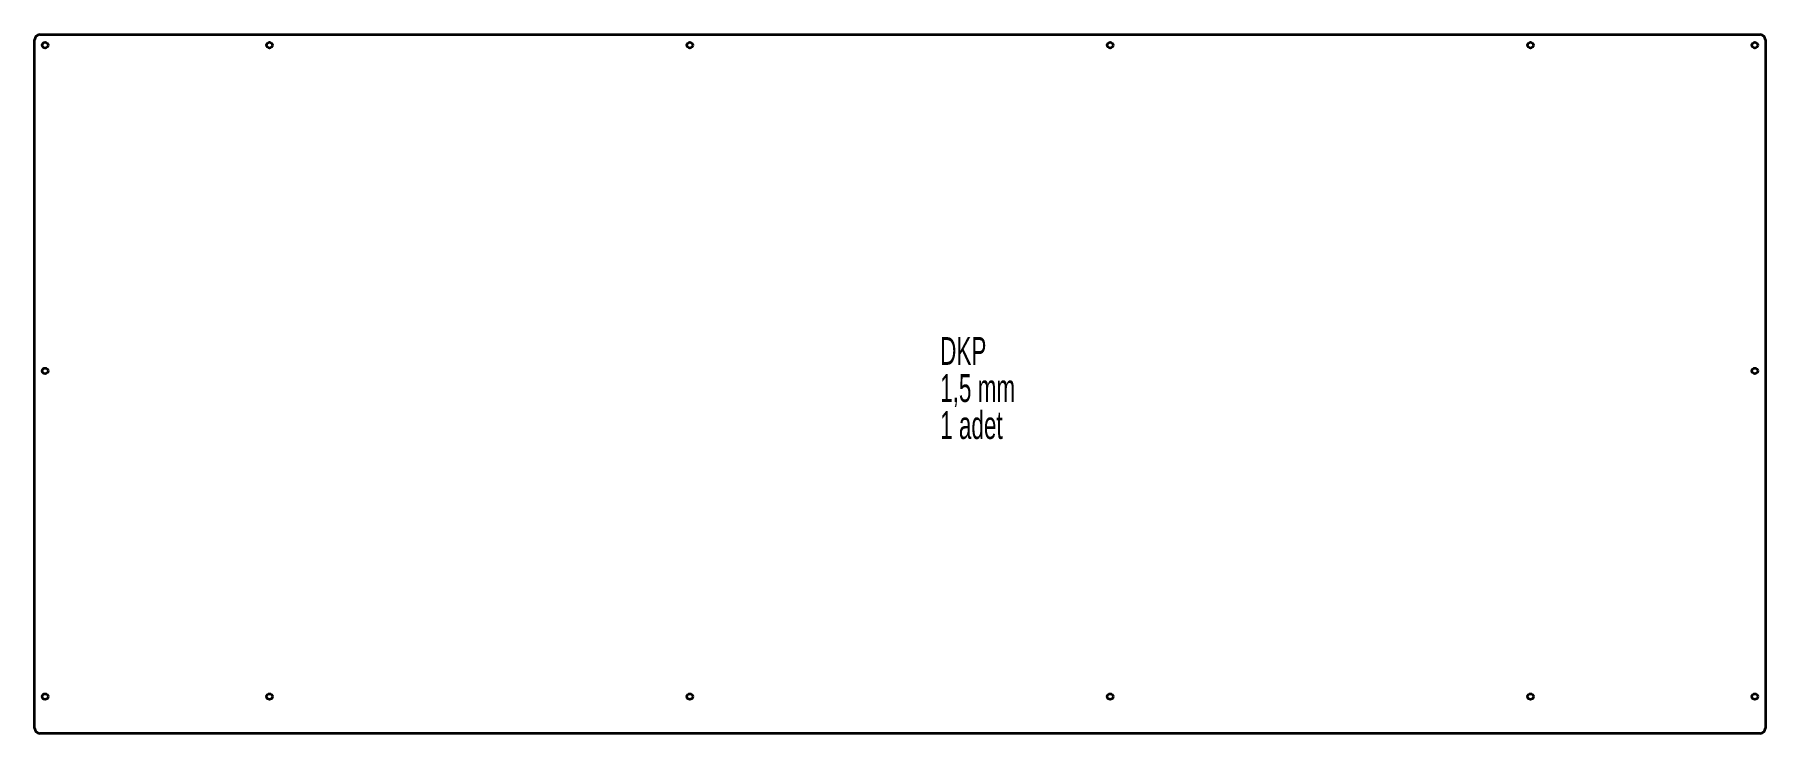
# Model space of a CAD drawing. Header units: millimetres. Extents: x -506 to 1141, y -213 to 452.
import ezdxf

# ---------------------------------------------------------------- set-up
doc = ezdxf.new("R2010")
doc.units = ezdxf.units.MM
doc.styles.add('SLDTEXTSTYLE0', font='TXT', dxfattribs={"width": 0.605})

# ---------------------------------------------------------------- blocks, each defined once
blk = doc.blocks.new('SW_NOTE_0')
at = {"color": 0, "linetype": 'Continuous', "lineweight": 0, "char_height": 26.46, "attachment_point": 1, "style": 'SLDTEXTSTYLE0'}
for s, insert in [('DKP', (0, 34.1)), ('1,5 mm', (0, -1.2)), ('1 adet', (0, -36.4))]:
    blk.add_mtext(s, dxfattribs=dict(at, insert=insert))

msp = doc.modelspace()

# ---------------------------------------------------------------- linework, layer by layer
at = {"color": 7, "linetype": 'Continuous', "lineweight": 35}
for p, q in [((-505.8, -207.7), (-505.8, 447.3)), ((-500.8, 452.3), (1136.2, 452.3)), ((1141.2, 447.3), (1141.2, -207.7)), ((1136.2, -212.7), (-500.8, -212.7))]:
    msp.add_line(p, q, dxfattribs=at)
for centre in [(-495.8, 442.3), (-282.3, 442.3), (117.7, 442.3), (517.7, 442.3), (917.7, 442.3), (1131.2, 442.3), (-495.8, 132.3), (1131.2, 132.3), (-495.8, -177.7), (-282.3, -177.7), (117.7, -177.7), (517.7, -177.7), (917.7, -177.7), (1131.2, -177.7)]:
    msp.add_circle(centre, 2.75, dxfattribs=at)
for centre, start, end in [((-500.8, 447.3), 90, 180), ((1136.2, 447.3), 0, 90), ((-500.8, -207.7), 180, 270), ((1136.2, -207.7), 270, 0)]:
    msp.add_arc(centre, 5, start, end, dxfattribs=at)

# ---------------------------------------------------------------- block references
at = {"color": 7, "linetype": 'Continuous', "lineweight": 0}
msp.add_blockref('SW_NOTE_0', (355.9, 130.4), dxfattribs=at)

doc.saveas('drawing.dxf')
